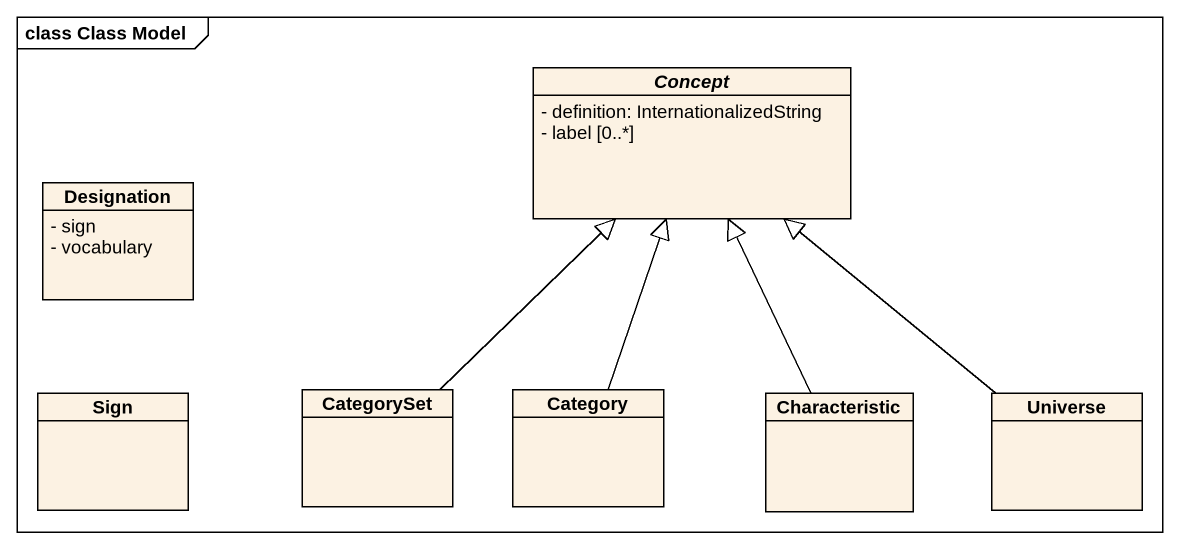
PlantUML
@startuml
mainframe class Class Model
hide circle
hide empty members
skinparam classAttributeIconSize 0
abstract class Concept {
  - definition: InternationalizedString
  - label [0..*]
}
class Designation {
  - sign
  - vocabulary
}
class Sign
class CategorySet
class Category
class Characteristic
class Universe
CategorySet -up-|> Concept
Category -up-|> Concept
Characteristic -up-|> Concept
Universe -up-|> Concept
@enduml
